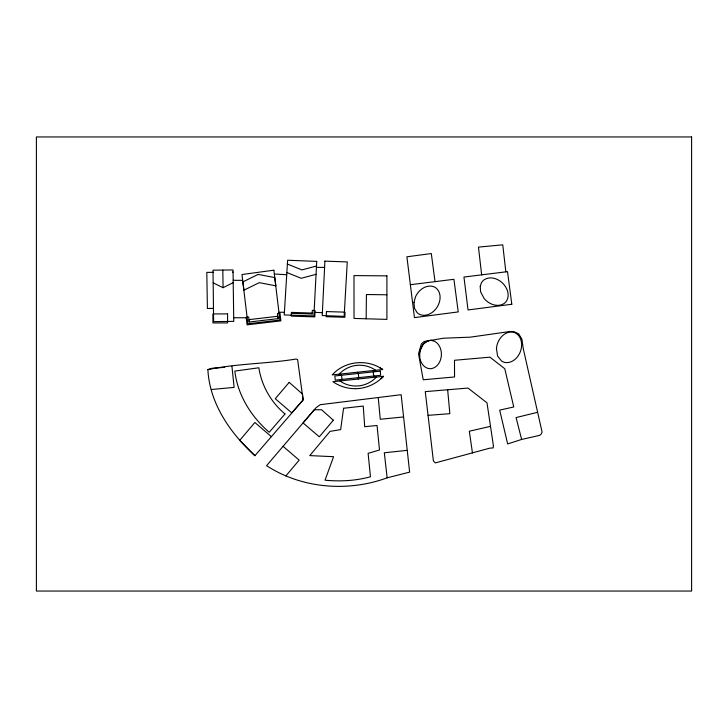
<?xml version="1.0" encoding="UTF-8"?>
<svg xmlns="http://www.w3.org/2000/svg" width="728" height="728" viewBox="0 0 728 728"><rect width="100%" height="100%" fill="white"/><g stroke="black" fill="none" stroke-linecap="round" stroke-linejoin="round"><path stroke-width="1.09" d="M366.148 318.782L366.43 294.531L386.905 294.785M207.88 369.624C209.555 403.494 230.53 433.479 254.9 455.701L303.121 399.963L297.615 359.668L296.114 359.031C266.867 363.845 236.837 363.518 207.88 369.624L212.085 368.25L224.679 367.358M312.13 314.005L312.166 313.076L291.391 312.385L291.264 316.107L314.778 316.889L315.106 310.565L312.321 310.337L312.13 314.005L291.355 313.313M358.131 379.015L358.767 377.614L358.322 373.464L357.412 372.226M285.913 475.875L299.181 460.132L283.074 446.328M213.168 282.855L213.623 321.621L233.761 321.385L233.033 269.952L212.995 270.188L213.168 282.855L223.077 287.706L233.215 282.628M521.621 439.439L507.644 443.934L499.699 410.11L513.75 406.97L504.786 368.741L489.926 357.175L454.481 360.287L454.545 376.968L423.214 379.779L418.527 353.753L421.357 343.907L424.197 341.487L443.507 338.22L470.279 337.164L509.982 331.504L513.722 331.586L518.718 333.888L521.921 339.184L523.25 348.594L542.087 432.041L541.213 434.052L539.648 435.362L521.63 439.448L516.07 417.572L537.428 412.33M387.15 477.823C348.002 492.246 301.774 488.561 266.566 465.674L316.079 407.653L320.247 404.686L401.146 394.703L409.627 472.135L387.15 477.823L384.32 452.78L406.916 450.377M316.489 266.011L301.92 269.915L287.378 264.055M316.052 274.32L301.192 278.296L286.859 272.518M490.508 426.353L469.323 431.213L472.454 452.943M410.365 284.712L453.917 279.297L458.231 311.921L414.45 317.617L406.897 256.793L431.304 253.562L435.026 281.645M249.304 322.004L278.05 318.637L277.778 316.271L249.031 319.637L249.304 322.004L248.712 317.008L246.173 317.308L247.074 324.834L280.899 320.875L279.989 313.286L277.45 313.586L278.05 318.637M403.339 416.971L380.262 419.264L378.269 397.843M211.402 389.498L234.107 387.405L231.923 366.257M428.046 415.342L449.849 413.686L447.665 389.762M355.528 388.707C365.993 388.588 376.276 384.011 383.383 376.331L332.869 381.7C339.466 386.295 347.484 388.779 355.528 388.697M213.468 308.381L207.398 308.481L206.816 272.39L213.659 272.317M232.423 272.117L233.06 272.108M278.933 312.276L284.411 312.239M233.715 317.745L246.037 317.772M233.178 280.307L242.679 280.344M316.416 267.358L324.597 267.422M315.115 312.385L322.358 312.694M274.347 274.019L286.723 274.711M433.124 340.731L431.149 340.404A8.663 8.663 0 0 0 427.773 340.931L423.177 344.271L419.992 350.978A18.273 18.273 0 0 0 419.656 356.611C420.083 361.543 422.859 366.821 427.846 368.359A8.454 8.454 0 0 0 431.813 368.541C436.918 367.485 440.176 362.489 441.077 357.621A18.3 18.3 0 0 0 441.314 352.479C440.886 347.547 438.11 342.269 433.124 340.731A8.454 8.454 0 0 0 429.156 340.549C424.042 341.605 420.793 346.601 419.892 351.469A18.3 18.3 0 0 0 419.656 356.611M271.371 436.664L254.873 422.486L239.776 440.304L254.9 455.701M505.842 271.844L502.757 244.817L478.469 247.111L481.645 274.856M222.823 270.07L223.077 287.706M496.441 348.812L497.615 356.092L501.574 361.033A9.418 9.418 0 0 0 505.705 362.571C511.475 363.181 516.616 358.995 519.2 354.145A20.293 20.293 0 0 0 521.193 348.785C522.395 343.425 521.239 336.9 516.471 333.597A9.418 9.418 0 0 0 512.339 332.059C506.57 331.449 501.437 335.635 498.844 340.486A20.293 20.293 0 0 0 496.851 345.846L496.441 348.812M326.426 311.575L326.262 316.707L344.872 317.29L345.036 312.148L326.426 311.575M324.906 261.143L322.222 315.543L344.144 316.389L347.274 261.925L324.906 261.143M413.968 302.548L414.505 308.217L416.998 312.485A9.3 9.3 0 0 0 420.693 314.815C426.162 316.571 431.986 313.541 435.481 309.373A20.129 20.129 0 0 0 438.493 304.577C440.749 299.627 440.959 293.066 437.009 288.898A9.3 9.3 0 0 0 433.324 286.568C427.855 284.812 422.031 287.833 418.536 292.01A20.129 20.129 0 0 0 415.515 296.806L413.968 302.548M316.726 261.398L313.895 315.925L284.248 314.942L287.615 260.233L316.726 261.398M493.375 445.554L493.229 447.902L489.844 448.148L435.299 462.917L433.387 460.906L425.27 391.628L467.986 388.07L486.996 402.83L493.375 445.554M480.225 286.286L480.598 291.81L484.047 298.371A20.129 20.129 0 0 0 488.206 302.22C492.665 305.341 499.071 306.743 503.894 303.621A9.3 9.3 0 0 0 506.852 300.418C509.582 295.368 507.68 289.089 504.213 284.894A20.129 20.129 0 0 0 500.045 281.044C495.595 277.923 489.18 276.513 484.357 279.634A9.3 9.3 0 0 0 481.399 282.846L480.225 286.286M343.571 408.272L340.649 429.629L330.057 431.376L309.764 455.601L333.57 456.693L325.034 480.207C340.331 481.608 355.537 480.853 370.461 476.776L368.122 453.371L379.488 449.968L377.059 425.489L364.701 426.708L363.254 406.06L343.571 408.272M333.342 420.238L319.283 436.8L303.039 422.932L314.269 409.782L321.549 409.718L333.342 420.238M289.198 382.355L275.257 398.716L291.719 412.858L303.121 399.963L302.502 394.057L289.198 382.355M285.003 413.95L269.233 432.259C251.287 416.871 237.474 394.876 234.853 371.089L258.868 367.767C261.507 385.603 271.116 402.429 285.003 413.95M383.374 376.331L381.09 378.606L383.374 376.331M334.452 372.645L332.15 374.911L382.664 369.542C368.404 359.232 347.265 360.56 334.452 372.645M341.978 379.397L339.867 380.953A27.91 27.91 0 0 0 376.385 377.077L373.673 376.03L373.227 371.881L375.666 370.288A27.91 27.91 0 0 0 339.148 374.165L341.541 375.248L341.978 379.397M258.167 274.401L242.861 281.9L243.962 290.163L259.277 282.664L275.866 285.84L274.756 277.577L258.167 274.401M273.883 270.197L241.978 274.52L247.884 323.805L279.87 320.047L273.883 270.206M511.811 304.259L468.04 309.955L463.954 277.05L507.498 271.644L511.811 304.259M380.28 371.134L334.825 375.957L335.271 380.116L380.717 375.284L380.28 371.134M227.591 313.895L212.904 313.932L212.931 322.95L227.609 322.914L227.591 313.895M691.6 136.955L36.4 136.955L36.4 591.045L691.6 591.045L691.6 136.955M386.905 275.866L353.99 275.594L354.026 318.436L386.905 319.392L386.905 275.866M382.664 369.542L379.916 367.813L382.655 369.551"/></g></svg>
